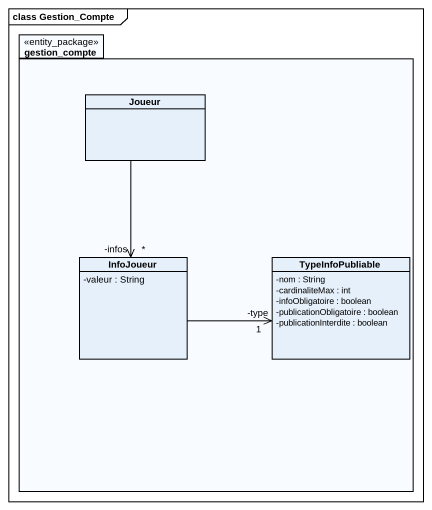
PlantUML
@startuml
mainframe class Gestion_Compte
hide circle
hide empty members
skinparam classAttributeIconSize 0
package gestion_compte <<entity_package>> {
  class Joueur
  class InfoJoueur {
    -valeur : String
  }
  class TypeInfoPubliable {
    -nom : String
    -cardinaliteMax : int
    -infoObligatoire : boolean
    -publicationObligatoire : boolean
    -publicationInterdite : boolean
  }
}
Joueur --> "*\n-infos" InfoJoueur
InfoJoueur -right-> "-type\n1" TypeInfoPubliable
@enduml
